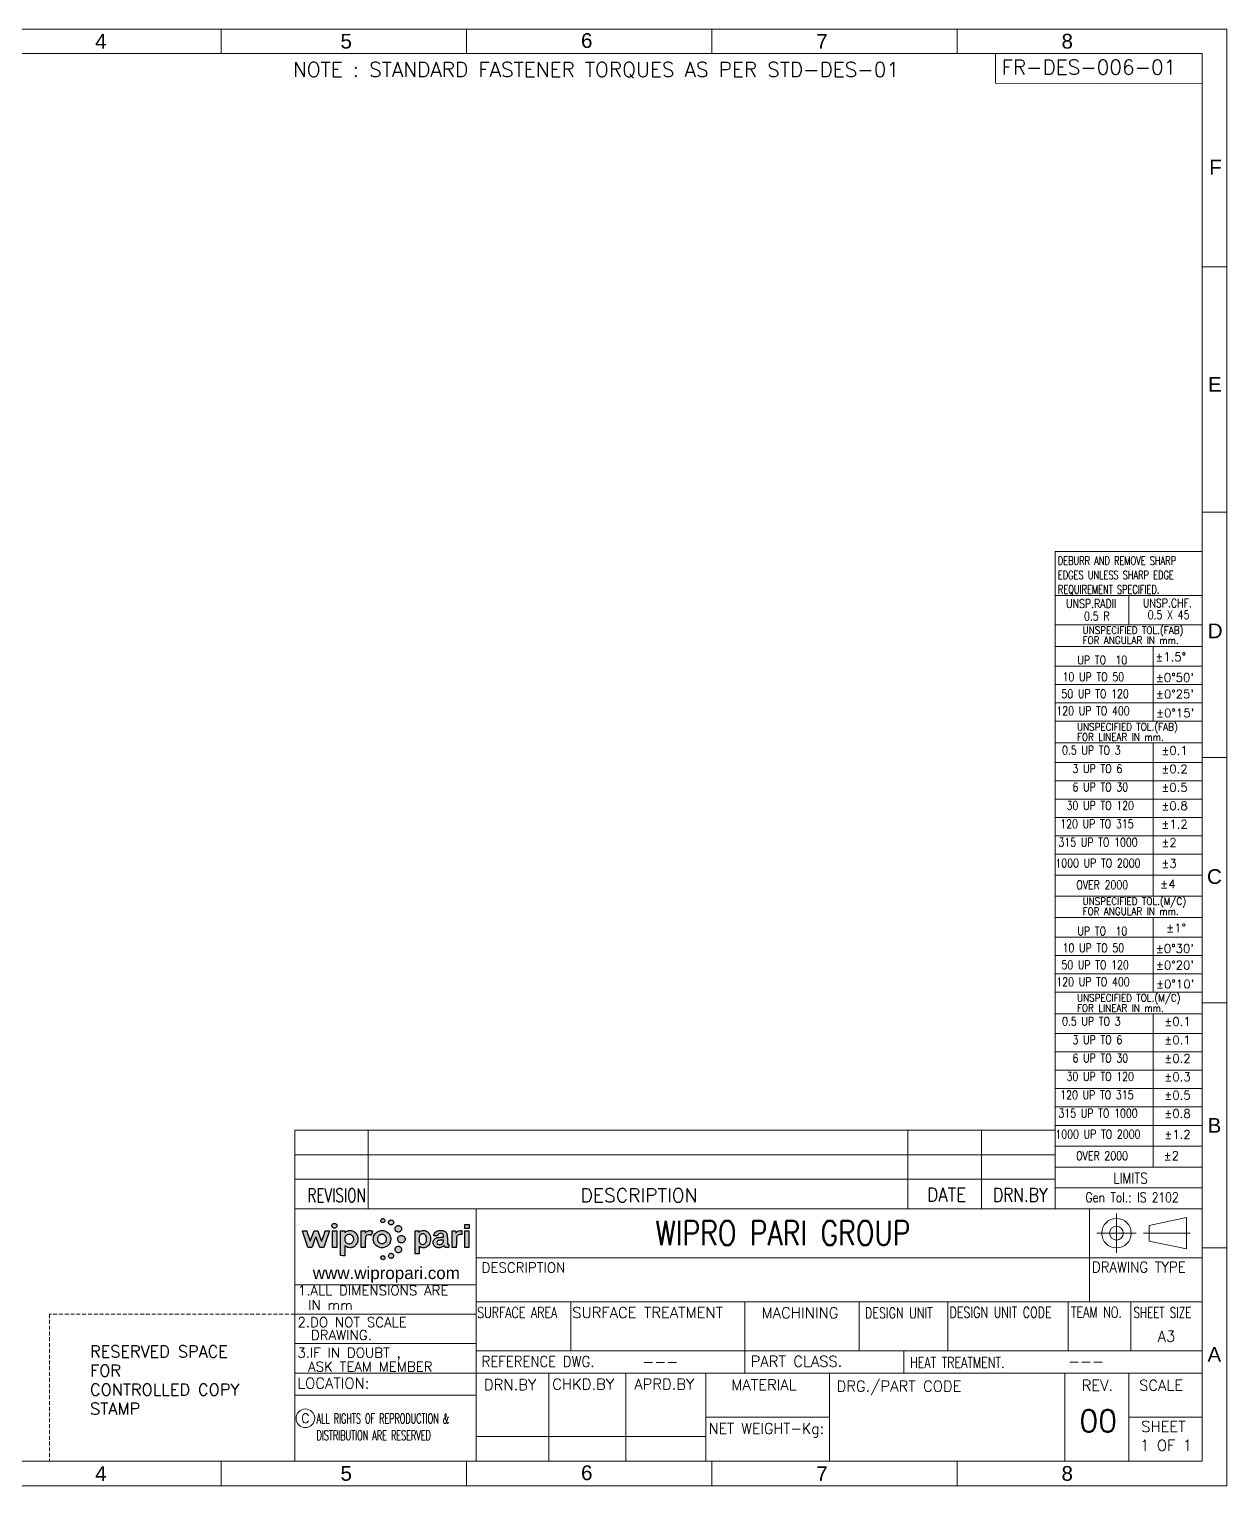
# Model space of a CAD drawing. Extents: x -510 to -96, y 839 to 1136.
# Drawn here: x -340.1 to -95.9, y 839 to 1136 of the extents above; entities that cross this region are included whole.
import ezdxf
from ezdxf.enums import TextEntityAlignment as Align

# ---------------------------------------------------------------- set-up
doc = ezdxf.new("R2010")
doc.units = 0
doc.header["$LTSCALE"] = 10
doc.header["$MEASUREMENT"] = 0
doc.linetypes.add('ACANSTGL', pattern=[0.11811, 0.07874, -0.03937])
doc.layers.get('0').update_dxf_attribs({"linetype": 'CONTINUOUS'})
for name, color, linetype in [('Image', 7, 'CONTINUOUS'), ('Layer1', 7, 'CONTINUOUS'), ('P25', 5, 'CONTINUOUS'), ('P5', 2, 'CONTINUOUS'), ('P7', 1, 'CONTINUOUS'), ('TXT', 4, 'CONTINUOUS')]:
    doc.layers.add(name, color=color, linetype=linetype)
doc.styles.add('S', font='SIMPLEX')
doc.styles.get("Standard").update_dxf_attribs({"font": 'ROMANS.SHX'})

# ---------------------------------------------------------------- blocks, each defined once
blk = doc.blocks.new('A$C730A7248')
at = {"layer": 'Layer1', "color": 5, "linetype": 'Continuous', "lineweight": 0, "ltscale": 25.4}
for p, q in [((0, 125.52), (30, 125.52)), ((0, 110.52), (0, 125.52)), ((0, 116.52), (30, 116.52)), ((15, 116.52), (15, 110.52))]:
    blk.add_line(p, q, dxfattribs=at)
at = {"layer": 'Layer1', "color": 2, "linetype": 'Continuous', "lineweight": 0, "ltscale": 25.4}
for p, q in [((30, 125.52), (30, 110.52)), ((30, 74.51), (30, 59.51))]:
    blk.add_line(p, q, dxfattribs=at)
at = {"layer": 'P25', "lineweight": 0, "ltscale": 8}
for p, q in [((30, 110.52), (0, 110.52)), ((30, 90.89), (0, 90.89)), ((30, 59.51), (0, 59.51)), ((30, 59.51), (0, 59.51)), ((30, 55.26), (0, 55.26)), ((30, 35.63), (0, 35.63)), ((30, 0), (0, 0)), ((30, -4.25), (0, -4.25)), ((30, -8.5), (0, -8.5))]:
    blk.add_line(p, q, dxfattribs=at)
at = {"layer": 'P25', "color": 2, "lineweight": 0, "ltscale": 8}
for p, q in [((30, 110.52), (30, 90.89)), ((30, 90.89), (30, 55.26)), ((30, 55.26), (30, 35.63)), ((30, 35.63), (30, -8.5))]:
    blk.add_line(p, q, dxfattribs=at)
at = {"layer": 'TXT', "color": 5, "lineweight": 0, "ltscale": 8}
for p, q in [((0, 110.52), (0, 90.89)), ((0, 106.14), (30, 106.14)), ((20, 106.14), (20, 90.89)), ((0, 102.14), (30, 102.14)), ((0, 98.39), (30, 98.39)), ((0, 94.64), (30, 94.64)), ((0, 90.89), (30, 90.89)), ((0, 90.89), (0, 55.26)), ((0, 86.51), (30, 86.51)), ((20, 86.51), (20, 55.26)), ((0, 82.51), (30, 82.51)), ((0, 78.76), (30, 78.76)), ((0, 75.01), (30, 75.01)), ((0, 71.26), (30, 71.26)), ((0, 67.51), (30, 67.51)), ((0, 63.76), (30, 63.76)), ((0, 55.26), (0, 35.63)), ((0, 50.88), (30, 50.88)), ((20, 50.88), (20, 35.63)), ((0, 46.88), (30, 46.88)), ((0, 43.13), (30, 43.13)), ((0, 39.38), (30, 39.38)), ((0, 35.63), (30, 35.63)), ((0, 35.63), (0, -8.5)), ((0, 31.25), (30, 31.25)), ((20, 31.25), (20, 0)), ((0, 27.25), (30, 27.25)), ((0, 23.5), (30, 23.5)), ((0, 19.75), (30, 19.75)), ((0, 16), (30, 16)), ((0, 12.25), (30, 12.25)), ((0, 8.5), (30, 8.5)), ((0, 4.25), (30, 4.25))]:
    blk.add_line(p, q, dxfattribs=at)
at = {"layer": 'TXT', "color": 4, "linetype": 'Continuous', "lineweight": 0, "ltscale": 25.4, "style": 'S'}
for s, width, p in [('DEBURR AND REMOVE SHARP', 0.7, (0.55, 124.5)), ('EDGES UNLESS SHARP EDGE', 0.7, (0.55, 121.59)), ('REQUIREMENT SPECIFIED. ', 0.7, (0.57, 118.65)), ('UNSP.CHF.', 0.8, (17.9, 115.86)), ('UNSP.RADII', 0.8, (2.23, 115.75)), ('0.5 R', 0.8, (5.88, 113.2)), ('0.5 X 45', 0.8, (18.86, 113.47))]:
    blk.add_text(s, height=1.75, dxfattribs=dict(at, width=width)).set_placement(p, align=Align.TOP_LEFT)
at = {"layer": 'TXT', "lineweight": 0, "ltscale": 8, "style": 'S'}
for s, height, width, p in [('UNSPECIFIED TOL.(FAB)', 1.5, 0.876, (5.59, 108.71)), ('FOR ANGULAR IN mm.', 1.5, 0.876, (5.59, 106.65)), (' UP TO  10', 1.75, 0.8, (3.59, 102.5)), ('10 UP TO 50', 1.75, 0.8, (1.52, 99.07)), ('50 UP TO 120', 1.75, 0.8, (1.28, 95.62)), ('120 UP TO 400', 1.75, 0.8, (0.25, 92.15)), ('UNSPECIFIED TOL.(FAB)', 1.5, 0.876, (4.45, 88.99)), ('FOR LINEAR IN mm.', 1.5, 0.876, (4.45, 86.93)), ('0.5 UP TO 3', 1.75, 0.8, (1.4, 84.1)), ('3 UP TO 6', 1.75, 0.8, (3.54, 80.35)), ('6 UP TO 30', 1.75, 0.8, (3.54, 76.6)), ('30 UP TO 120', 1.75, 0.8, (2.33, 72.85)), ('120 UP TO 315', 1.75, 0.8, (1.05, 69.1)), ('315 UP TO 1000', 1.75, 0.8, (0.68, 65.35)), ('1000 UP TO 2000', 1.75, 0.8, (0.05, 61.1)), ('OVER 2000', 1.75, 0.8, (4.32, 56.66)), ('UNSPECIFIED TOL.(M/C)', 1.5, 0.876, (5.59, 53.45)), ('FOR ANGULAR IN mm.', 1.5, 0.876, (5.59, 51.39)), (' UP TO  10', 1.75, 0.8, (3.59, 47.24)), ('10 UP TO 50', 1.75, 0.8, (1.52, 43.81)), ('50 UP TO 120', 1.75, 0.8, (1.28, 40.36)), ('120 UP TO 400', 1.75, 0.8, (0.25, 36.9)), ('UNSPECIFIED TOL.(M/C)', 1.5, 0.876, (4.45, 33.73)), ('FOR LINEAR IN mm.', 1.5, 0.876, (4.45, 31.67)), ('0.5 UP TO 3', 1.75, 0.8, (1.4, 28.84)), ('3 UP TO 6', 1.75, 0.8, (3.54, 25.09)), ('6 UP TO 30', 1.75, 0.8, (3.54, 21.34)), ('30 UP TO 120', 1.75, 0.8, (2.33, 17.59)), ('120 UP TO 315', 1.75, 0.8, (1.05, 13.84)), ('315 UP TO 1000', 1.75, 0.8, (0.68, 10.09)), ('1000 UP TO 2000', 1.75, 0.8, (0.05, 5.84)), ('OVER 2000', 1.75, 0.8, (4.29, 1.43))]:
    blk.add_text(s, height=height, dxfattribs=dict(at, width=width)).set_placement(p)
for s, p in [('%%P1.5%%D', (20.4, 103.13)), ("%%P0%%D50'", (20.51, 98.92)), ("%%P0%%D25'", (20.52, 95.57)), ("%%P0%%D15'", (20.56, 91.7)), ('%%p0.1', (21.64, 84.04)), ('%%P0.2', (21.64, 80.29)), ('%%P0.5', (21.64, 76.54)), ('%%P0.8', (21.64, 72.79)), ('%%P1.2', (21.64, 69.04)), ('%%P2', (21.64, 65.29)), ('%%P3', (21.64, 61.04)), ('%%P4', (21.41, 56.83)), ('%%p1%%d', (22.61, 47.87)), ("%%p0%%d30'", (20.51, 43.67)), ("%%p0%%d20'", (20.52, 40.31)), ("%%p0%%d10'", (20.56, 36.44)), ('%%p0.1', (22.24, 28.78)), ('%%p0.1', (22.24, 25.03)), ('%%p0.2', (22.24, 21.28)), ('%%p0.3', (22.24, 17.53)), ('%%p0.5', (22.24, 13.78)), ('%%p0.8', (22.24, 10.03)), ('%%p1.2', (22.24, 5.78)), ('%%P2', (22.11, 1.43))]:
    blk.add_text(s, height=1.75, dxfattribs=at).set_placement(p)
at = {"layer": 'TXT', "lineweight": 0, "ltscale": 8, "style": 'S', "width": 0.8}
for s, height, p in [('LIMITS', 2.2, (15.35, -3.36)), ('Gen Tol.: IS 2102', 2, (15.69, -7.19))]:
    blk.add_text(s, height=height, dxfattribs=at).set_placement(p, align=Align.CENTER)
blk = doc.blocks.new('SE9')
at = {"layer": 'TXT', "color": 5, "lineweight": 0, "ltscale": 8}
for p, q in [((652.01, 72.91), (652.01, 56.91)), ((807.01, 72.91), (652.01, 72.91)), ((667.01, 72.91), (667.01, 67.91)), ((777.01, 67.91), (777.01, 72.91)), ((792.01, 67.91), (792.01, 72.91)), ((807.01, 67.91), (807.01, 72.91)), ((807.01, 67.91), (652.01, 67.91)), ((652.01, 67.91), (807.01, 67.91)), ((667.01, 67.91), (667.01, 62.91)), ((777.01, 62.91), (777.01, 67.91)), ((792.01, 62.91), (792.01, 67.91)), ((807.01, 62.91), (807.01, 67.91)), ((652.01, 62.91), (807.01, 62.91)), ((667.01, 62.91), (667.01, 56.91)), ((777.01, 62.91), (777.01, 56.91)), ((792.01, 62.91), (792.01, 56.91)), ((807.01, 62.91), (807.01, 56.91))]:
    blk.add_line(p, q, dxfattribs=at)
at = {"layer": 'TXT', "lineweight": 0, "ltscale": 8, "style": 'S'}
for s, width, p in [('REVISION ', 0.72, (661.26, 58.26)), ('DATE ', 0.9, (785.77, 58.39)), ('DRN.BY ', 0.82, (800.7, 58.33))]:
    blk.add_text(s, height=2.8, dxfattribs=dict(at, width=width)).set_placement(p, align=Align.CENTER)
blk.add_text('DESCRIPTION', height=2.8, dxfattribs=at).set_placement((722.2, 58.25), align=Align.CENTER)
blk = doc.blocks.new('REVISION_01')
blk.add_blockref('SE9', (-665.4, 920.63))
at = {"layer": 'TXT', "lineweight": 0, "ltscale": 8}
for tag, width, p, p2 in [('REV', 1.508919, (-13.45, 989.59), (-0.52, 989.59)), ('DATE', 0.615579, (111.55, 989.59), (124.48, 989.59)), ('DRNBY', 2.170725, (126.55, 989.59), (139.48, 989.59)), ('REV', 1.508919, (-13.39, 984.87), (-0.46, 984.87)), ('DATE', 0.615579, (111.61, 984.87), (124.54, 984.87)), ('DRNBY', 2.170725, (126.61, 984.87), (139.54, 984.87))]:
    blk.add_attdef(tag, text='', height=2.19, dxfattribs=dict(at, width=width)).set_placement(p, p2, align=Align.FIT)
at = {"layer": 'TXT', "lineweight": 0, "ltscale": 8, "width": 2.170725}
for p in [(24.89, 989.66), (24.94, 984.94)]:
    blk.add_attdef('DESCRIPTION', text='', height=2.19, dxfattribs=at).set_placement(p, align=Align.CENTER)
blk = doc.blocks.new('A3')
at = {"color": 253, "linetype": 'ACANSTGL', "lineweight": 0}
blk.add_lwpolyline([(-63.38, 930.54), (-13.38, 930.54), (-13.38, 960.54), (-63.38, 960.54)], close=True, dxfattribs=at)
at = {"layer": 'P5', "lineweight": 0, "ltscale": 8}
for p, q in [((-28.38, 1217.54), (-28.38, 1222.54)), ((21.62, 1217.54), (21.62, 1222.54)), ((71.62, 1217.54), (71.62, 1222.54)), ((121.62, 1217.54), (121.62, 1222.54)), ((-228.38, 1217.54), (171.62, 1217.54)), ((171.62, 1217.54), (171.62, 930.54)), ((176.62, 1174.04), (171.62, 1174.04)), ((176.62, 1124.04), (171.62, 1124.04)), ((176.62, 1074.04), (171.62, 1074.04)), ((176.62, 1024.04), (171.62, 1024.04)), ((176.62, 974.04), (171.62, 974.04)), ((171.62, 930.54), (-228.38, 930.54)), ((-28.38, 925.54), (-28.38, 930.54)), ((21.62, 925.54), (21.62, 930.54)), ((71.62, 925.54), (71.62, 930.54)), ((121.62, 925.54), (121.62, 930.54))]:
    blk.add_line(p, q, dxfattribs=at)
at = {"layer": 'P5', "lineweight": 0}
for p, q in [((129.48, 1217.66), (129.48, 1211.52)), ((129.48, 1211.52), (171.62, 1211.39))]:
    blk.add_line(p, q, dxfattribs=at)
at = {"layer": 'P7', "lineweight": 0, "ltscale": 8}
for p, q in [((-233.38, 1222.54), (176.62, 1222.54)), ((176.62, 1222.54), (176.62, 925.54)), ((176.62, 925.54), (-233.38, 925.54))]:
    blk.add_line(p, q, dxfattribs=at)
at = {"color": 253, "linetype": 'Continuous', "lineweight": 0}
for s, p in [('RESERVED SPACE', (-55.09, 951.72)), ('FOR', (-55.09, 947.84)), ('CONTROLLED COPY', (-55.09, 943.95)), ('STAMP', (-55.09, 940.07))]:
    blk.add_text(s, height=2.4, dxfattribs=at).set_placement(p)
at = {"layer": 'P5', "lineweight": 0, "ltscale": 8, "char_height": 3, "attachment_point": 7}
for s, insert, width in [('{\\fArial|b0||i0||c0|p34;\\C7;\\H3.;\\W1.;4}', (-54.08, 1218.53), 2.3478), ('{\\fArial|b0||i0||c0|p34;\\C7;\\H3.;\\W1.;5}', (-4.05, 1218.53), 2.3478), ('{\\fArial|b0||i0||c0|p34;\\C7;\\H3.;\\W1.;6}', (44.98, 1218.66), 2.3478), ('{\\fArial|b0||i0||c0|p34;\\C7;\\H3.;\\W1.;7}', (92.92, 1218.53), 2.3478), ('{\\fArial|b0||i0||c0|p34;\\C7;\\H3.;\\W1.;8}', (142.92, 1218.53), 2.3478), ('{\\fArial|b0||i0||c0|p34;\\C7;\\H3.;\\W1.;F}', (173.02, 1192.89), 2.5435), ('{\\fArial|b0||i0||c0|p34;\\C7;\\H3.;\\W1.;E}', (172.78, 1148.62), 2.8044), ('{\\fArial|b0||i0||c0|p34;\\C7;\\H3.;\\W1.;D}', (172.73, 1098.35), 3), ('{\\fArial|b0||i0||c0|p34;\\C7;\\H3.;\\W1.;C}', (172.57, 1048.22), 3), ('{\\fArial|b0||i0||c0|p34;\\C7;\\H3.;\\W1.;B}', (172.69, 997.53), 2.8044), ('{\\fArial|b0||i0||c0|p34;\\C7;\\H3.;\\W1.;A}', (172.67, 950.83), 2.8044), ('{\\fArial|b0||i0||c0|p34;\\C7;\\H3.;\\W1.;6}', (44.98, 926.66), 2.3478), ('{\\fArial|b0||i0||c0|p34;\\C7;\\H3.;\\W1.;8}', (142.92, 926.53), 2.3478), ('{\\fArial|b0||i0||c0|p34;\\C7;\\H3.;\\W1.;4}', (-54.08, 926.53), 2.3478), ('{\\fArial|b0||i0||c0|p34;\\C7;\\H3.;\\W1.;5}', (-4.05, 926.53), 2.3478), ('{\\fArial|b0||i0||c0|p34;\\C7;\\H3.;\\W1.;7}', (92.92, 926.53), 2.3478)]:
    blk.add_mtext(s, dxfattribs=dict(at, insert=insert, width=width))
at = {"layer": 'TXT', "lineweight": 0}
for s, p in [('NOTE : STANDARD FASTENER TORQUES AS PER STD-DES-01', (-13.76, 1212.79)), ('FR-DES-006-01', (130.69, 1213.28))]:
    blk.add_text(s, height=3, dxfattribs=at).set_placement(p)
blk = doc.blocks.new('LOGO')
at = {"linetype": 'Continuous'}
h = blk.add_hatch(color=256, dxfattribs=at)
h.dxf.hatch_style = 1
h.paths.add_polyline_path([(17.1, 36.8), (18.6, 36.6), (22, 36.6), (26.9, 36.6), (28.9, 41.9), (33.6, 54.7), (36.5, 62.3), (38, 58.6), (41.4, 49.5), (46.1, 36.6), (50.9, 36.6), (55.7, 36.6), (56.4, 38.5), (62.4, 56), (68.5, 74), (69.3, 76.4), (64.1, 76.4), (58.9, 76.4), (55.4, 65.7), (51.3, 53.1), (50.6, 51.3), (46.5, 62.1), (42, 74.4), (41.3, 76.4), (36.7, 76.4), (32.1, 76.5), (27.5, 64.1), (22.6, 51.3), (22.2, 52.2), (20.9, 56.4), (15.8, 72.7), (14.6, 76.4), (9.4, 76.4), (5.2, 76.4), (4.4, 76.3), (4.3, 76.2), (10.7, 56.4)])
h.paths.add_polyline_path([(87.3, 76.8), (81.8, 76.8), (76.4, 76.8), (76.4, 56.5), (76.4, 36.3), (81.8, 36.3), (87.3, 36.3), (87.3, 56.5)])
h.paths.add_polyline_path([(85.6, 93), (84.5, 93.8), (83.5, 94.3), (82.6, 94.6), (81.6, 94.7), (80.6, 94.7), (78.9, 94.2), (77.4, 93.2), (76.2, 91.8), (75.5, 90.1), (75.4, 89.1), (75.4, 88.2), (75.6, 87.2), (76, 86.2), (76.6, 85.1), (77.3, 84.2), (78.2, 83.6), (79.4, 83.1), (81.1, 82.7), (82.8, 82.9), (84.4, 83.5), (85.7, 84.6), (86.5, 85.7), (87, 86.9), (87.3, 88.2), (87.2, 89.5), (86.9, 90.8), (86.4, 92)])
h.paths.add_polyline_path([(96.4, 16.6), (101.6, 16.4), (106.6, 16.4), (106.6, 28.8), (106.6, 41.1), (108.2, 39.6), (110.4, 37.9), (113, 36.7), (115.9, 36), (119.2, 35.8), (121.1, 35.9), (123, 36.1), (124.8, 36.6), (126.5, 37.2), (128.1, 38.1), (129.7, 39.1), (131.2, 40.2), (132.6, 41.6), (134.5, 43.9), (136, 46.4), (137.2, 49.1), (138, 52), (138.3, 54.5), (138.3, 57.5), (138, 60.5), (137.6, 63), (136.4, 66.1), (134.9, 68.8), (133, 71.3), (130.7, 73.4), (128.2, 75), (125.5, 76.3), (122.6, 77.1), (119.5, 77.4), (116.1, 77.1), (114.6, 76.8), (113.2, 76.4), (111.9, 75.8), (110.6, 75.1), (109.4, 74.2), (108.3, 73.2), (106.6, 71.5), (106.6, 74), (106.6, 76.5), (101.4, 76.5), (96.3, 76.5), (96.3, 46.7)])
h.paths.add_polyline_path([(108.2, 49.9), (106.4, 53), (106.2, 56.6), (106.3, 59.9), (107.4, 62.3), (108.9, 64.4), (110.9, 66.1), (112.6, 67), (115.1, 67.7), (118.1, 67.9), (120.8, 67.3), (123.2, 66.1), (125.3, 64.2), (126.8, 62.1), (127.8, 59.6), (128.1, 56.9), (127.9, 54), (126.7, 51), (124.7, 48.4), (122, 46.5), (119.7, 45.7), (117.8, 45.4), (116, 45.4), (114.2, 45.7), (112.4, 46.4), (110.9, 47.3), (109.4, 48.5)], flags=16)
h.paths.add_polyline_path([(157, 63.3), (158.5, 65.1), (160.1, 66.1), (162.2, 66.8), (164.6, 67), (167.6, 66.8), (170.1, 65.8), (171.8, 70.5), (173.5, 75.6), (173.4, 75.9), (173, 76.1), (171.7, 76.6), (169.9, 77), (168, 77.2), (166, 77.2), (164.3, 77.1), (162.6, 76.7), (161.1, 76.1), (159.8, 75.3), (158.6, 74.4), (157.5, 73.2), (156.6, 71.9), (155.9, 70.8), (155.9, 73.7), (155.8, 76.5), (150.8, 76.5), (145.7, 76.5), (145.7, 56.5), (145.7, 36.6), (150.9, 36.6), (156, 36.6), (156.1, 48.9), (156.3, 61.2)])
h.paths.add_polyline_path([(189.3, 76.2), (186.9, 75.2), (184.3, 73.7), (182, 71.9), (180, 69.9), (178.4, 67.7), (177.1, 65.2), (176.1, 62.6), (175.5, 59.7), (175.3, 56.7), (175.4, 54.1), (175.8, 51.9), (176.4, 49.7), (177.5, 47.2), (178.6, 45.2), (180, 43.4), (181.5, 41.7), (183.3, 40.1), (185.2, 38.8), (187.2, 37.7), (189.4, 36.8), (191.6, 36.2), (193.8, 35.9), (196.3, 35.8), (198.8, 35.9), (201, 36.2), (203.2, 36.8), (205.3, 37.6), (207.3, 38.6), (209.1, 39.8), (210.8, 41.2), (212.3, 42.8), (213.7, 44.4), (214.9, 46.2), (215.8, 48.2), (216.6, 50.2), (217.2, 52.3), (217.5, 54.4), (217.6, 56.6), (217.5, 58.8), (217.1, 61.1), (216.5, 63.3), (215.2, 66.3), (213.5, 69.1), (211.4, 71.5), (208.9, 73.5), (206.2, 75.1), (203.2, 76.3), (199.9, 77.1), (196.5, 77.3), (193.9, 77.2), (191.5, 76.9)])
h.paths.add_polyline_path([(197.3, 67.8), (199.6, 67.4), (201.2, 66.7), (203.6, 65.3), (205.7, 62.8), (207, 59.9), (207.5, 56.9), (207.2, 53.8), (206.3, 51.7), (205.4, 50.1), (204.2, 48.7), (202.8, 47.6), (200, 45.9), (195.7, 45.5), (192.6, 46.1), (189.6, 47.8), (187.4, 50.2), (186, 53), (185.5, 55.9), (185.7, 59), (186.7, 61.8), (188.4, 64.4), (190.9, 66.4), (193.8, 67.6)], flags=16)
h.paths.add_polyline_path([(196.2, 97.3), (196.9, 96.9), (197.8, 96.7), (198.7, 96.7), (199.6, 96.8), (200.4, 97), (201.3, 97.4), (202, 97.9), (202.5, 98.6), (202.9, 99.4), (203.4, 100.9), (203.3, 102.4), (202.8, 103.8), (201.7, 105), (200.9, 105.6), (200.1, 106), (199.2, 106.1), (198, 106.1), (196.8, 105.8), (195.8, 105.3), (195, 104.6), (194.3, 103.7), (194, 102.6), (193.9, 101.4), (194, 100.2), (194.3, 99.3), (194.8, 98.6), (195.4, 97.9)])
h.paths.add_polyline_path([(222.7, 92.6), (223.5, 93.6), (224.1, 94.6), (224.4, 95.8), (224.5, 97), (224.4, 98.1), (224, 99.3), (223.3, 100.4), (222.4, 101.4), (221.3, 102.2), (220.1, 102.7), (218.8, 102.9), (217.5, 102.8), (216.3, 102.5), (215.1, 101.9), (214.1, 101), (213.2, 100), (212.7, 98.9), (212.5, 97.7), (212.5, 96.2), (212.7, 94.7), (213.3, 93.5), (214.2, 92.4), (215.5, 91.5), (216.9, 90.9), (218.7, 90.9), (220.4, 91.1), (221.7, 91.7)])
h.paths.add_polyline_path([(241.1, 87.6), (240.2, 88.3), (239.1, 88.8), (238.1, 89.2), (236.9, 89.4), (235.7, 89.5), (234.6, 89.4), (233.4, 89.1), (232.3, 88.7), (230.4, 87.4), (229.6, 86.6), (229, 85.8), (228.5, 84.9), (228.2, 83.8), (227.9, 81.5), (228.1, 79.6), (228.7, 78), (229.4, 76.8), (230.3, 75.8), (231.3, 74.9), (232.6, 74.2), (234, 73.8), (235.6, 73.6), (237.2, 73.7), (238.7, 74), (239.9, 74.6), (241.1, 75.5), (242.2, 76.7), (243.1, 77.9), (243.6, 79.4), (243.8, 81.5), (243.6, 83.6), (243.1, 85.1), (242.2, 86.4)])
h.paths.add_polyline_path([(245.9, 47.7), (247.4, 48.2), (248.7, 49), (249.9, 50.1), (251, 51.3), (251.8, 52.6), (252.4, 54.3), (252.5, 56.4), (252.4, 58.5), (251.7, 60.3), (250.9, 61.7), (249.9, 62.9), (248.6, 64), (247.1, 64.8), (245.4, 65.4), (243.5, 65.6), (241.6, 65.3), (239.7, 64.8), (238.3, 63.9), (237, 62.8), (235.9, 61.5), (235.1, 60.2), (234.7, 58.8), (234.5, 57.2), (234.4, 55.5), (234.6, 54.1), (235.5, 52.1), (236.8, 50.3), (238.5, 48.8), (240.4, 47.8), (242, 47.5), (244, 47.5)])
h.paths.add_polyline_path([(241.8, 26.2), (242.9, 27.6), (243.5, 29.1), (243.8, 30.2), (243.8, 31.4), (243.8, 32.5), (243.5, 33.7), (243.1, 34.8), (242.6, 35.8), (242, 36.7), (241.2, 37.5), (240.2, 38.2), (239.1, 38.8), (238, 39.2), (236.9, 39.4), (235.8, 39.4), (234.7, 39.3), (232.6, 38.7), (230.7, 37.5), (229.9, 36.8), (229.2, 35.9), (228.7, 34.9), (228.3, 33.8), (228, 32.6), (227.9, 31.4), (228, 30), (228.3, 28.8), (228.9, 27.6), (229.5, 26.5), (230.4, 25.6), (231.4, 24.8), (232.6, 24.1), (233.8, 23.7), (235.1, 23.5), (236.4, 23.5), (237.8, 23.7), (239.2, 24.2), (240.6, 25)])
h.paths.add_polyline_path([(223.7, 13.2), (224.2, 14.5), (224.5, 15.9), (224.4, 17.3), (224, 18.6), (223.2, 19.9), (222.6, 20.6), (221.8, 21.2), (220.9, 21.7), (219.9, 22), (218.9, 22.2), (217.9, 22.2), (216.9, 22.1), (216, 21.8), (214.5, 20.8), (213.4, 19.5), (212.7, 18), (212.4, 16.4), (212.5, 14.8), (213.1, 13.2), (214.1, 11.9), (215.6, 10.8), (216.9, 10.3), (218.3, 10.1), (219.6, 10.2), (221, 10.7), (222.2, 11.4), (223.1, 12.2)])
h.paths.add_polyline_path([(201.1, 7.5), (202.1, 8.3), (202.9, 9.5), (203.3, 10.8), (203.3, 12.2), (202.9, 13.6), (202.3, 14.6), (201.5, 15.4), (200.6, 15.9), (199.6, 16.3), (198.5, 16.4), (197.5, 16.2), (196.4, 15.8), (195.5, 15.2), (194.8, 14.5), (194.3, 13.6), (194, 12.7), (193.9, 11.6), (194.1, 10), (194.7, 8.7), (195.7, 7.7), (197, 7), (198.5, 6.7), (199.9, 6.9)])
h.paths.add_polyline_path([(277, 21.2), (281.7, 21.2), (286.5, 21.2), (286.5, 30.4), (286.5, 39.5), (287.4, 38.7), (288.5, 37.9), (289.8, 37.2), (291.2, 36.6), (292.6, 36.2), (294.6, 35.9), (297, 35.8), (299.3, 35.9), (301.2, 36.2), (303.7, 37.1), (306, 38.4), (308.1, 40.1), (309.8, 42.2), (311.3, 44.7), (312.4, 47.4), (313.3, 50.5), (313.8, 53.9), (313.9, 57.7), (313.6, 61.3), (312.8, 64.6), (311.7, 67.7), (310.2, 70.4), (308.3, 72.7), (306.2, 74.6), (303.7, 76.1), (301.8, 76.8), (300, 77.3), (298.2, 77.5), (296.2, 77.5), (293.4, 77.2), (291.1, 76.5), (289.1, 75.5), (287.3, 73.9), (285.8, 72.5), (285.6, 73.8), (285.3, 75.9), (285.1, 76.8), (281, 76.8), (277, 76.8), (277, 49)])
h.paths.add_polyline_path([(287.5, 48.5), (286.7, 50.7), (286.3, 53.3), (286.1, 56.5), (286.2, 58.9), (286.6, 62), (287.7, 65.2), (289.5, 67.6), (291.9, 69), (294.4, 69.6), (297, 69.3), (299.4, 68.3), (300.8, 67.2), (302.3, 65.2), (303.3, 62.9), (303.9, 60.1), (304, 56.5), (304, 54.3), (303.6, 51.2), (302.5, 48.1), (300.6, 45.7), (298.2, 44.2), (295.4, 43.7), (292.5, 44), (290, 45.2), (288.7, 46.6)], flags=16)
h.paths.add_polyline_path([(324.4, 57.6), (323, 56.3), (321.8, 54.7), (320.8, 53), (320.2, 51.1), (319.9, 49.2), (319.9, 47.2), (320.2, 45.2), (320.8, 43.5), (321.5, 42.1), (322.5, 40.7), (323.6, 39.5), (324.8, 38.4), (326.3, 37.5), (327.9, 36.7), (329.6, 36.2), (331.6, 35.9), (334, 35.8), (336.5, 35.9), (338.4, 36.2), (340.3, 36.8), (342.1, 37.7), (343.7, 38.7), (345.1, 39.9), (346.5, 41.3), (346.8, 40.2), (347.2, 39.2), (347.9, 38.3), (348.8, 37.4), (349.8, 36.7), (351.2, 36.3), (353.4, 36.2), (355.6, 36.3), (356.9, 36.6), (357.9, 37.1), (357.9, 40.6), (357.9, 44.1), (355.3, 44.1), (354.9, 45.4), (354.6, 48.8), (354.5, 55.8), (354.3, 64.2), (354, 67.8), (353.4, 69.6), (352.6, 71.2), (351.5, 72.7), (350.3, 73.9), (348.9, 75), (347.2, 75.9), (345.4, 76.7), (343.4, 77.2), (340.5, 77.5), (337.2, 77.5), (334, 77.2), (331.3, 76.7), (328.8, 75.6), (326.5, 74.1), (324.6, 72.4), (323.3, 70.5), (322.5, 68.3), (321.8, 65.6), (321.7, 64.6), (326.3, 64.7), (331, 64.7), (331.7, 67.5), (333.6, 69.3), (336, 70.1), (339.2, 70.3), (342.2, 69.8), (344.1, 68.3), (344.9, 66.5), (345.1, 65), (345.3, 61.6), (337.9, 61), (333.5, 60.7), (330.4, 60.2), (328.1, 59.6), (326.2, 58.7)])
h.paths.add_polyline_path([(334.4, 53.5), (337.5, 53.8), (345.3, 54.4), (345.1, 51.3), (344.5, 48.8), (343.3, 46.7), (341.4, 45.1), (339.4, 44.2), (339.4, 44.2), (337.9, 43.8), (335, 43.4), (333, 43.7), (330.7, 44.8), (329.6, 46.8), (329.2, 49.3), (330.5, 51.9), (332.6, 53.1)], flags=16)
h.paths.add_polyline_path([(366.4, 56.7), (366.4, 36.5), (371.2, 36.6), (376.1, 36.7), (376.2, 48.5), (376.4, 57.3), (376.6, 61), (377.7, 63.6), (379.9, 66.1), (381.9, 67.2), (383.5, 67.7), (385.3, 68), (387.2, 68), (389.7, 67.9), (389.7, 72.4), (389.7, 77), (388.1, 77.2), (386.2, 77.2), (384.1, 77), (382, 76.5), (380.2, 75.7), (378.9, 74.9), (377.7, 73.9), (376.6, 72.7), (375.9, 71.6), (375.4, 70.8), (374.9, 74.6), (374.5, 76.8), (370.5, 76.8), (366.4, 76.8)])
h.paths.add_polyline_path([(397.1, 56.7), (397.1, 36.6), (401.9, 36.6), (406.6, 36.6), (406.6, 56.7), (406.6, 76.8), (401.9, 76.8), (397.1, 76.8)])
h.paths.add_polyline_path([(396.6, 87.2), (396.6, 82.3), (401.7, 82.3), (406.9, 82.3), (406.9, 87.2), (406.9, 92.1), (401.7, 92.1), (396.6, 92.1)])
at = {"layer": 'Image', "color": 7}
for points in [[(196.9, 96.9), (196.2, 97.3), (195.4, 97.9), (194.8, 98.6), (194.3, 99.3), (194, 100.2), (193.9, 101.4), (194, 102.6), (194.3, 103.7), (195, 104.6), (195.8, 105.3), (196.8, 105.8), (198, 106.1), (199.2, 106.1), (200.1, 106), (200.9, 105.6), (201.7, 105), (202.8, 103.8), (203.3, 102.4), (203.4, 100.9), (202.9, 99.4), (202.5, 98.6), (202, 97.9), (201.3, 97.4), (200.4, 97), (199.6, 96.8), (198.7, 96.7), (197.8, 96.7), (196.9, 96.9), (196.9, 96.9)], [(17.1, 36.8), (10.7, 56.4), (4.3, 76.2), (4.4, 76.3), (5.2, 76.4), (9.4, 76.4), (14.6, 76.4), (15.8, 72.7), (20.9, 56.4), (22.2, 52.2), (22.5, 51.6), (22.7, 51.5), (27.5, 64.1), (32.1, 76.5), (36.7, 76.4), (41.3, 76.4), (42, 74.4), (46.5, 62.1), (50.5, 51.6), (50.8, 51.9), (51.3, 53.1), (55.4, 65.7), (58.9, 76.4), (64.1, 76.4), (69.3, 76.4), (68.5, 74), (62.4, 56), (56.4, 38.5), (55.7, 36.6), (50.9, 36.6), (46.1, 36.6), (41.4, 49.5), (38, 58.6), (36.5, 62.3), (33.6, 54.7), (28.9, 41.9), (26.9, 36.6), (22, 36.6), (18.6, 36.6), (17.1, 36.8), (17.1, 36.8)], [(79.4, 83.1), (78.2, 83.6), (77.3, 84.2), (76.6, 85.1), (76, 86.2), (75.6, 87.2), (75.4, 88.2), (75.4, 89.1), (75.5, 90.1), (76.2, 91.8), (77.4, 93.2), (78.9, 94.2), (80.6, 94.7), (81.6, 94.7), (82.6, 94.6), (83.5, 94.3), (84.5, 93.8), (85.6, 93), (86.4, 92), (86.9, 90.8), (87.2, 89.5), (87.3, 88.2), (87, 86.9), (86.5, 85.7), (85.7, 84.6), (84.4, 83.5), (82.8, 82.9), (81.1, 82.7), (79.4, 83.1), (79.4, 83.1)], [(76.4, 56.5), (76.4, 76.8), (81.8, 76.8), (87.3, 76.8), (87.3, 56.5), (87.3, 36.3), (81.8, 36.3), (76.4, 36.3), (76.4, 56.5)], [(96.4, 16.6), (96.3, 46.7), (96.3, 76.5), (101.4, 76.5), (106.6, 76.5), (106.6, 74), (106.6, 71.5), (108.3, 73.2), (109.4, 74.2), (110.6, 75.1), (111.9, 75.8), (113.2, 76.4), (114.6, 76.8), (116.1, 77.1), (119.5, 77.4), (122.6, 77.1), (125.5, 76.3), (128.2, 75), (130.7, 73.4), (133, 71.3), (134.9, 68.8), (136.4, 66.1), (137.6, 63), (138, 60.5), (138.3, 57.5), (138.3, 54.5), (138, 52), (137.2, 49.1), (136, 46.4), (134.5, 43.9), (132.6, 41.6), (131.2, 40.2), (129.7, 39.1), (128.1, 38.1), (126.5, 37.2), (124.8, 36.6), (123, 36.1), (121.1, 35.9), (119.2, 35.8), (115.9, 36), (113, 36.7), (110.4, 37.9), (108.2, 39.6), (106.6, 41.1), (106.6, 28.8), (106.6, 16.4), (101.6, 16.4), (96.4, 16.6), (96.4, 16.6)], [(191.6, 36.2), (189.4, 36.8), (187.2, 37.7), (185.2, 38.8), (183.3, 40.1), (181.5, 41.7), (180, 43.4), (178.6, 45.2), (177.5, 47.2), (176.4, 49.7), (175.8, 51.9), (175.4, 54.1), (175.3, 56.7), (175.5, 59.7), (176.1, 62.6), (177.1, 65.2), (178.4, 67.7), (180, 69.9), (182, 71.9), (184.3, 73.7), (186.9, 75.2), (189.3, 76.2), (191.5, 76.9), (193.9, 77.2), (196.5, 77.3), (199.9, 77.1), (203.2, 76.3), (206.2, 75.1), (208.9, 73.5), (211.4, 71.5), (213.5, 69.1), (215.2, 66.3), (216.5, 63.3), (217.1, 61.1), (217.5, 58.8), (217.6, 56.6), (217.5, 54.4), (217.2, 52.3), (216.6, 50.2), (215.8, 48.2), (214.9, 46.2), (213.7, 44.4), (212.3, 42.8), (210.8, 41.2), (209.1, 39.8), (207.3, 38.6), (205.3, 37.6), (203.2, 36.8), (201, 36.2), (198.8, 35.9), (196.3, 35.8), (193.8, 35.9), (191.6, 36.2), (191.6, 36.2)], [(215.5, 91.5), (214.2, 92.4), (213.3, 93.5), (212.7, 94.7), (212.5, 96.2), (212.5, 97.7), (212.7, 98.9), (213.2, 100), (214.1, 101), (215.1, 101.9), (216.3, 102.5), (217.5, 102.8), (218.8, 102.9), (220.1, 102.7), (221.3, 102.2), (222.4, 101.4), (223.3, 100.4), (224, 99.3), (224.4, 98.1), (224.5, 97), (224.4, 95.8), (224.1, 94.6), (223.5, 93.6), (222.7, 92.6), (221.7, 91.7), (220.4, 91.1), (218.7, 90.9), (216.9, 90.9), (215.5, 91.5), (215.5, 91.5)], [(232.6, 74.2), (231.3, 74.9), (230.3, 75.8), (229.4, 76.8), (228.7, 78), (228.1, 79.6), (227.9, 81.5), (228.2, 83.8), (228.5, 84.9), (229, 85.8), (229.6, 86.6), (230.4, 87.4), (232.3, 88.7), (233.4, 89.1), (234.6, 89.4), (235.7, 89.5), (236.9, 89.4), (238.1, 89.2), (239.1, 88.8), (240.2, 88.3), (241.1, 87.6), (242.2, 86.4), (243.1, 85.1), (243.6, 83.6), (243.8, 81.5), (243.6, 79.4), (243.1, 77.9), (242.2, 76.7), (241.1, 75.5), (239.9, 74.6), (238.7, 74), (237.2, 73.7), (235.6, 73.6), (234, 73.8), (232.6, 74.2), (232.6, 74.2)], [(277, 49), (277, 76.8), (281, 76.8), (285.1, 76.8), (285.3, 75.9), (285.6, 73.8), (285.8, 72.5), (287.3, 73.9), (289.1, 75.5), (291.1, 76.5), (293.4, 77.2), (296.2, 77.5), (298.2, 77.5), (300, 77.3), (301.8, 76.8), (303.7, 76.1), (306.2, 74.6), (308.3, 72.7), (310.2, 70.4), (311.7, 67.7), (312.8, 64.6), (313.6, 61.3), (313.9, 57.7), (313.8, 53.9), (313.3, 50.5), (312.4, 47.4), (311.3, 44.7), (309.8, 42.2), (308.1, 40.1), (306, 38.4), (303.7, 37.1), (301.2, 36.2), (299.3, 35.9), (297, 35.8), (294.6, 35.9), (292.6, 36.2), (291.2, 36.6), (289.8, 37.2), (288.5, 37.9), (287.4, 38.7), (286.5, 39.5), (286.5, 30.4), (286.5, 21.2), (281.7, 21.2), (277, 21.2), (277, 49)], [(329.6, 36.2), (327.9, 36.7), (326.3, 37.5), (324.8, 38.4), (323.6, 39.5), (322.5, 40.7), (321.5, 42.1), (320.8, 43.5), (320.2, 45.2), (319.9, 47.2), (319.9, 49.2), (320.2, 51.1), (320.8, 53), (321.8, 54.7), (323, 56.3), (324.4, 57.6), (326.2, 58.7), (328.1, 59.6), (330.4, 60.2), (333.5, 60.7), (337.9, 61), (344.6, 61.6), (345, 61.7), (345.1, 61.9), (345.2, 63.3), (345.1, 65), (344.9, 66.5), (344.4, 67.7), (343.6, 68.7), (342.7, 69.4), (341.5, 69.9), (340, 70.2), (338.2, 70.3), (336, 70.1), (334.3, 69.5), (333.2, 68.9), (332.4, 68.1), (331.7, 67.1), (331.3, 65.9), (331, 64.7), (326.3, 64.7), (321.7, 64.6), (321.8, 65.6), (322.5, 68.3), (323.3, 70.5), (324.6, 72.4), (326.5, 74.1), (328.8, 75.6), (331.3, 76.7), (334, 77.2), (337.2, 77.5), (340.5, 77.5), (343.4, 77.2), (345.4, 76.7), (347.2, 75.9), (348.9, 75), (350.3, 73.9), (351.5, 72.7), (352.6, 71.2), (353.4, 69.6), (354, 67.8), (354.3, 64.2), (354.5, 55.8), (354.6, 48.8), (354.9, 45.4), (355.1, 44.6), (355.5, 44.2), (356, 44.1), (356.8, 44.1), (357.9, 44.1), (357.9, 40.6), (357.9, 37.1), (356.9, 36.6), (355.6, 36.3), (353.4, 36.2), (351.2, 36.3), (349.8, 36.7), (348.8, 37.4), (347.9, 38.3), (347.2, 39.2), (346.8, 40.2), (346.5, 41.3), (345.1, 39.9), (343.7, 38.7), (342.1, 37.7), (340.3, 36.8), (338.4, 36.2), (336.5, 35.9), (334, 35.8), (331.6, 35.9), (329.6, 36.2), (329.6, 36.2)], [(366.4, 56.7), (366.4, 76.8), (370.5, 76.8), (374.5, 76.8), (374.9, 74.6), (375.3, 71.6), (375.5, 70.8), (375.9, 71.6), (376.6, 72.7), (377.7, 73.9), (378.9, 74.9), (380.2, 75.7), (382, 76.5), (384.1, 77), (386.2, 77.2), (388.1, 77.2), (389.7, 77), (389.7, 72.4), (389.7, 67.9), (387.2, 68), (385.3, 68), (383.5, 67.7), (381.9, 67.2), (380.5, 66.5), (379.3, 65.5), (378.3, 64.3), (377.4, 62.8), (376.6, 61), (376.4, 57.3), (376.2, 48.5), (376.1, 36.7), (371.2, 36.6), (366.4, 36.5), (366.4, 56.7)], [(396.6, 87.2), (396.6, 92.1), (401.7, 92.1), (406.9, 92.1), (406.9, 87.2), (406.9, 82.3), (401.7, 82.3), (396.6, 82.3), (396.6, 87.2)], [(397.1, 56.7), (397.1, 76.8), (401.9, 76.8), (406.6, 76.8), (406.6, 56.7), (406.6, 36.6), (401.9, 36.6), (397.1, 36.6), (397.1, 56.7)], [(119.7, 45.7), (121.3, 46.2), (122.7, 47), (124.1, 47.9), (125.2, 49.1), (126.2, 50.3), (127, 51.8), (127.6, 53.3), (128, 54.9), (128.1, 56.2), (128.1, 57.6), (127.9, 58.9), (127.5, 60.2), (127, 61.5), (126.4, 62.6), (125.7, 63.7), (124.8, 64.7), (123.7, 65.6), (122.6, 66.4), (121.4, 67), (120.1, 67.4), (118.9, 67.7), (117.6, 67.9), (115.1, 67.7), (112.6, 67), (111.5, 66.4), (110.4, 65.7), (109.4, 64.8), (108.5, 63.9), (107.7, 62.7), (107, 61.5), (106.6, 60.4), (106.3, 59.5), (106.2, 56.6), (106.3, 53.7), (106.6, 52.8), (107.2, 51.6), (108.2, 49.9), (109.4, 48.5), (110.9, 47.3), (112.4, 46.4), (114.2, 45.7), (116, 45.4), (117.8, 45.4), (119.7, 45.7), (119.7, 45.7)], [(201.2, 46.6), (202.8, 47.6), (204.2, 48.7), (205.4, 50.1), (206.3, 51.7), (206.9, 53.1), (207.2, 54.6), (207.4, 56.1), (207.4, 57.6), (207.1, 59.1), (206.7, 60.6), (206.1, 62), (205.3, 63.3), (204.2, 64.6), (202.8, 65.8), (201.2, 66.7), (199.6, 67.4), (198.1, 67.7), (196.4, 67.8), (194.7, 67.6), (193.2, 67.3), (191.6, 66.7), (190.2, 65.8), (189, 64.8), (188, 63.7), (187.1, 62.4), (186.4, 61.1), (185.9, 59.7), (185.6, 58.2), (185.5, 56.7), (185.6, 55.2), (185.9, 53.7), (186.4, 52.3), (187.1, 50.9), (188, 49.6), (189.1, 48.4), (190.4, 47.4), (191.9, 46.5), (193.3, 45.9), (194.9, 45.7), (196.8, 45.6), (199.2, 45.8), (201.2, 46.6), (201.2, 46.6)], [(233.8, 23.7), (232.6, 24.1), (231.4, 24.8), (230.4, 25.6), (229.5, 26.5), (228.9, 27.6), (228.3, 28.8), (228, 30), (227.9, 31.4), (228, 32.6), (228.3, 33.8), (228.7, 34.9), (229.2, 35.9), (229.9, 36.8), (230.7, 37.5), (232.6, 38.7), (234.7, 39.3), (235.8, 39.4), (236.9, 39.4), (238, 39.2), (239.1, 38.8), (240.2, 38.2), (241.2, 37.5), (242, 36.7), (242.6, 35.8), (243.1, 34.8), (243.5, 33.7), (243.8, 32.5), (243.8, 31.4), (243.8, 30.2), (243.5, 29.1), (242.9, 27.6), (241.8, 26.2), (240.6, 25), (239.2, 24.2), (237.8, 23.7), (236.4, 23.5), (235.1, 23.5), (233.8, 23.7), (233.8, 23.7)], [(240.4, 47.8), (238.5, 48.8), (236.8, 50.3), (235.5, 52.1), (234.6, 54.1), (234.4, 55.5), (234.5, 57.2), (234.7, 58.8), (235.1, 60.2), (235.9, 61.5), (237, 62.8), (238.3, 63.9), (239.7, 64.8), (241.6, 65.3), (243.5, 65.6), (245.4, 65.4), (247.1, 64.8), (248.6, 64), (249.9, 62.9), (250.9, 61.7), (251.7, 60.3), (252.4, 58.5), (252.5, 56.4), (252.4, 54.3), (251.8, 52.6), (251, 51.3), (249.9, 50.1), (248.7, 49), (247.4, 48.2), (245.9, 47.7), (244, 47.5), (242, 47.5), (240.4, 47.8), (240.4, 47.8)], [(298.8, 44.6), (300, 45.4), (301.1, 46.3), (302, 47.5), (302.7, 48.9), (303.3, 50.4), (303.7, 52.3), (304, 54.3), (304, 56.5), (303.9, 60.1), (303.3, 62.9), (302.3, 65.2), (300.8, 67.2), (299.9, 68), (298.8, 68.6), (297.6, 69.1), (296.4, 69.4), (295.1, 69.5), (293.8, 69.4), (292.6, 69.2), (291.4, 68.7), (290.1, 68), (289.1, 67), (288.1, 65.8), (287.4, 64.4), (286.8, 62.8), (286.4, 61), (286.2, 58.9), (286.1, 56.5), (286.3, 53.3), (286.7, 50.7), (287.5, 48.5), (288.7, 46.6), (289.6, 45.6), (290.6, 44.9), (291.9, 44.3), (293.2, 43.9), (294.6, 43.8), (296.1, 43.8), (297.5, 44.1), (298.8, 44.6), (298.8, 44.6)], [(339.4, 44.2), (340.7, 44.8), (341.8, 45.5), (342.8, 46.3), (343.6, 47.2), (344.2, 48.2), (344.7, 49.5), (345, 50.8), (345.2, 52.4), (345.3, 54.3), (344, 54.3), (337.5, 53.8), (334.4, 53.5), (332.6, 53.1), (331.2, 52.3), (330.2, 51.2), (329.6, 49.9), (329.4, 48.4), (329.6, 46.8), (330.3, 45.5), (331.5, 44.4), (333, 43.7), (334.3, 43.5), (336.1, 43.6), (337.9, 43.8), (339.4, 44.2), (339.4, 44.2)], [(197, 7), (195.7, 7.7), (194.7, 8.7), (194.1, 10), (193.9, 11.6), (194, 12.7), (194.3, 13.6), (194.8, 14.5), (195.5, 15.2), (196.4, 15.8), (197.5, 16.2), (198.5, 16.4), (199.6, 16.3), (200.6, 15.9), (201.5, 15.4), (202.3, 14.6), (202.9, 13.6), (203.3, 12.2), (203.3, 10.8), (202.9, 9.5), (202.1, 8.3), (201.1, 7.5), (199.9, 6.9), (198.5, 6.7), (197, 7), (197, 7)], [(215.6, 10.8), (214.1, 11.9), (213.1, 13.2), (212.5, 14.8), (212.4, 16.4), (212.7, 18), (213.4, 19.5), (214.5, 20.8), (216, 21.8), (216.9, 22.1), (217.9, 22.2), (218.9, 22.2), (219.9, 22), (220.9, 21.7), (221.8, 21.2), (222.6, 20.6), (223.2, 19.9), (224, 18.6), (224.4, 17.3), (224.5, 15.9), (224.2, 14.5), (223.7, 13.2), (223.1, 12.2), (222.2, 11.4), (221, 10.7), (219.6, 10.2), (218.3, 10.1), (216.9, 10.3), (215.6, 10.8), (215.6, 10.8)]]:
    blk.add_lwpolyline(points, dxfattribs=at)
blk.add_lwpolyline([(145.7, 56.5), (145.7, 76.5), (150.8, 76.5), (155.8, 76.5), (155.9, 73.7), (155.9, 70.8), (156.6, 71.9), (157.5, 73.2), (158.6, 74.4), (159.8, 75.3), (161.1, 76.1), (162.6, 76.7), (164.3, 77.1), (166, 77.2), (168, 77.2), (169.9, 77), (171.7, 76.6), (173, 76.1), (173.4, 75.9), (173.5, 75.6), (171.8, 70.5), (170, 65.7), (169.1, 66.2), (168.1, 66.6), (167, 66.9), (164.6, 67), (162.2, 66.8), (160.1, 66.1), (159, 65.4), (158.1, 64.7), (157.4, 63.8), (156.8, 62.6), (156.5, 61.6), (156.3, 59.9), (156.1, 48.9), (156, 36.6), (150.9, 36.6), (145.7, 36.6), (145.7, 56.5)], close=True, dxfattribs=at)
blk = doc.blocks.new('PARI TITLE')
at = {"layer": 'P7', "color": 2, "lineweight": 0, "ltscale": 8}
blk.add_line((171.62, 982.04), (171.62, 930.54), dxfattribs=at)
at = {"layer": 'TXT', "color": 5, "lineweight": 0, "ltscale": 8}
for p, q in [((-13.38, 982.04), (171.62, 982.04)), ((-13.38, 982.04), (-13.38, 930.54)), ((-13.38, 982.04), (171.62, 982.04)), ((23.62, 982.04), (23.62, 930.54)), ((148.62, 982.04), (148.62, 963.04)), ((154.12, 973.05), (154.12, 981.05)), ((160.82, 978.65), (168.42, 980.25)), ((168.42, 980.25), (168.42, 973.85)), ((160.82, 975.45), (160.82, 978.65)), ((150.12, 977.05), (158.12, 977.05)), ((159.62, 977.05), (169.12, 977.05)), ((168.42, 973.85), (160.82, 975.45)), ((23.62, 972.04), (148.62, 972.04)), ((148.62, 972.04), (171.62, 972.04)), ((-13.38, 966.54), (23.62, 966.54)), ((23.62, 963.04), (171.62, 963.04)), ((42.9, 963.04), (42.9, 953.04)), ((78.37, 963.04), (78.37, 953.04)), ((101.64, 963.04), (101.64, 953.04)), ((119.77, 963.04), (119.77, 953.04)), ((144.3, 963.04), (144.3, 953.04)), ((157.08, 963.04), (157.08, 953.04)), ((-13.38, 960.54), (23.62, 960.54)), ((-13.38, 954.54), (23.62, 954.54)), ((23.62, 953.04), (171.62, 953.04)), ((23.62, 953.04), (23.62, 948.54)), ((78.37, 953.04), (78.37, 948.54)), ((110.76, 953.04), (110.76, 948.54)), ((-13.38, 948.54), (23.62, 948.54)), ((23.62, 948.54), (171.62, 948.54)), ((38.43, 948.54), (38.43, 930.54)), ((54.09, 948.54), (54.09, 930.54)), ((70.41, 948.54), (70.41, 930.54)), ((95.62, 948.54), (95.62, 930.54)), ((143.62, 948.54), (143.62, 930.54)), ((156.62, 948.54), (156.62, 930.54)), ((-13.38, 944.04), (23.62, 944.04)), ((70.41, 939.54), (95.62, 939.54)), ((156.62, 939.54), (171.62, 939.54)), ((23.62, 935.58), (70.41, 935.58))]:
    blk.add_line(p, q, dxfattribs=at)
at = {"layer": 'TXT', "color": 2, "lineweight": 0, "ltscale": 8}
blk.add_line((-13.38, 930.54), (171.62, 930.54), dxfattribs=at)
at = {"layer": 'TXT', "lineweight": 0, "ltscale": 8}
blk.add_circle((-11.21, 939.31), 1.9, dxfattribs=at)
at = {"layer": 'TXT', "color": 5, "lineweight": 0, "ltscale": 8}
for radius, start, end in [(3, 0, 180), (1.4, 0, 180), (3, 180, 0), (1.4, 180, 0)]:
    blk.add_arc((154.12, 977.05), radius, start, end, dxfattribs=at)
at = {"linetype": 'Continuous', "xscale": 0.08429783336487977, "yscale": 0.08429783336487977, "zscale": 0.08429783336487977}
blk.add_blockref('LOGO', (-12.15, 971.07), dxfattribs=at)
at = {"layer": 'P7', "lineweight": 0, "ltscale": 8, "width": 0.8}
blk.add_text('WIPRO PARI GROUP', height=5, dxfattribs=at).set_placement((60.19, 974.6))
at = {"layer": 'P7', "color": 5, "lineweight": 0, "ltscale": 8, "insert": (-9.69, 970.17), "char_height": 2.475, "width": 1.9132, "attachment_point": 1}
blk.add_mtext('{\\fArial|b0|i0|c0|p34;www.wipropari.com}', dxfattribs=at)
at = {"layer": 'P7', "lineweight": 0, "ltscale": 8}
for tag, height, p in [('PART.DESCRIPTION', 4, (86.11, 964.66)), ('PARTCODE', 4.5, (119.57, 937.14))]:
    blk.add_attdef(tag, text='', height=height, dxfattribs=at).set_placement(p, align=Align.CENTER)
at = {"layer": 'TXT', "lineweight": 0, "ltscale": 8}
for s, height, width, p in [('DRAWING TYPE', 2.2, 0.9, (149.12, 969.04)), ('SURFACE AREA ', 2.2, 0.75, (23.81, 959.77)), ('DESIGN UNIT', 2.2, 0.75, (102.88, 959.7)), ('DESIGN UNIT CODE', 2.2, 0.75, (120.1, 959.81)), ('TEAM NO.', 2.2, 0.75, (144.85, 959.84)), ('SHEET SIZE', 2.2, 0.7, (157.59, 959.76)), ('REFERENCE DWG. ', 2.2, 0.9, (24.72, 949.79)), ('HEAT TREATMENT.', 2.2, 0.75, (112.06, 949.57)), ('  ALL RIGHTS OF REPRODUCTION & ', 2, 0.6, (-10.57, 938.26)), ('  DISTRIBUTION ARE RESERVED', 2, 0.6, (-10.57, 934.82))]:
    blk.add_text(s, height=height, dxfattribs=dict(at, width=width)).set_placement(p)
for s, height, p in [(' DESCRIPTION', 2, (23.35, 969.04)), ('1.ALL DIMENSIONS ARE', 2, (-12.74, 964.38)), (' IN mm', 2, (-12.02, 961.39)), ('2.DO NOT SCALE ', 2, (-12.83, 957.9)), ('SURFACE TREATMENT', 2.2, (43.19, 959.77)), ('MACHINING ', 2.2, (81.8, 959.71)), ('DRAWING.', 2, (-10.08, 955.28)), ('3.IF IN DOUBT ,', 2, (-12.86, 951.69)), ('ASK TEAM MEMBER', 2, (-10.66, 948.85)), ('PART CLASS. ', 2.2, (79.57, 949.83)), ('LOCATION:', 2.2, (-12.86, 945.37)), ('DRN.BY', 2.2, (25.2, 945.07)), ('CHKD.BY', 2.2, (39.1, 945.17)), ('APRD.BY', 2.2, (55.82, 945.17)), ('MATERIAL', 2.2, (75.63, 945.04)), ('DRG./PART CODE', 2.2, (97.06, 944.76)), ('REV.', 2.2, (147.03, 944.92)), ('SCALE', 2.2, (158.73, 944.95)), ('SHEET', 2.2, (159.17, 936.54))]:
    blk.add_text(s, height=height, dxfattribs=at).set_placement(p)
blk.add_text('C', height=1.9, dxfattribs=at).set_placement((-11.21, 938.36), align=Align.CENTER)
at = {"layer": 'TXT', "lineweight": 0, "ltscale": 8, "width": 0.863523}
blk.add_text('NET WEIGHT-Kg:', height=2.2, dxfattribs=at).set_placement((71.03, 936.13), (94.55, 936.13), align=Align.FIT)
at = {"layer": 'TXT', "lineweight": 0, "ltscale": 8}
for tag, height, p in [('DRAWING.TYPE', 2.2, (160.03, 965.08)), ('TEAM.NO', 2.2, (151.46, 954.96)), ('SHEET.SIZE', 2.2, (164.33, 954.93)), ('REF.DWG', 2.2, (61.16, 949.75)), ('PART.CLASS', 2.2, (110.68, 949.77)), ('HEAT.TREATMENT', 2.2, (147.91, 949.83)), ('MATERIAL', 2.2, (83.07, 941.01)), ('SCALE', 2.2, (163.65, 941.43)), ('REV', 4.5, (150.4, 936.52)), ('SHEET', 2.2, (164.24, 932.71))]:
    blk.add_attdef(tag, text='', height=height, dxfattribs=at).set_placement(p, align=Align.CENTER)
for tag, p, height in [('S.AREA', (24.97, 955.54), 2), ('SURFACE.TREATMENT', (45.4, 955.54), 2), ('NET.WEIGHT', (74, 932), 2.2)]:
    blk.add_attdef(tag, p, '', height=height, dxfattribs=at)
at = {"layer": 'TXT', "lineweight": 0, "ltscale": 8, "width": 0.75}
for tag, p in [('DESIGN.UNIT', (103.48, 955.1)), ('DESIGN.UNIT.CODE', (120.87, 955.25))]:
    blk.add_attdef(tag, p, '', height=2.2, dxfattribs=at)
at = {"layer": 'TXT', "lineweight": 0, "ltscale": 8}
for tag, height, width, p, p2 in [('LOCATION', 2.19, 0.871347, (4.24, 945.28), (17.17, 945.28)), ('DRN.BY', 2.19, 1.104744, (24.45, 938.46), (37.38, 938.46)), ('CHKD.BY', 2.19, 0.954183, (39.58, 938.43), (52.84, 938.43)), ('APRD.BY', 2.19, 1.062224, (54.96, 938.47), (69.28, 938.47)), ('DRN.BY.DATE', 2.2, 0.523077, (25.68, 931.85), (36.36, 931.85)), ('CHKD.BY.DATE', 2.2, 0.569444, (39.85, 931.9), (52.74, 931.9)), ('APRD.BY.DATE', 2.2, 0.561321, (55.61, 931.85), (68.08, 931.85))]:
    blk.add_attdef(tag, text='', height=height, dxfattribs=dict(at, width=width)).set_placement(p, p2, align=Align.FIT)

msp = doc.modelspace()

# ---------------------------------------------------------------- block references
at = {"linetype": 'Continuous', "lineweight": 0}
for name, p in [('A3', (-272.55, -86.49)), ('A$C730A7248', (-130.93, 904.04)), ('REVISION_01', (-272.55, -81.99))]:
    msp.add_blockref(name, p, dxfattribs=at)
ref = msp.add_blockref('PARI TITLE', (-272.55, -86.49), dxfattribs=at)
ref.add_attrib('HEAT.TREATMENT', '---', dxfattribs={"layer": 'TXT', "lineweight": 0, "ltscale": 8, "height": 2.2}).set_placement((-124.64, 863.34), align=Align.CENTER)
ref.add_attrib('REF.DWG', '---', dxfattribs={"layer": 'TXT', "lineweight": 0, "ltscale": 8, "height": 2.2}).set_placement((-211.39, 863.26), align=Align.CENTER)
ref.add_attrib('SHEET', '1 OF 1', dxfattribs={"layer": 'TXT', "lineweight": 0, "ltscale": 8, "height": 2.2}).set_placement((-108.31, 846.21), align=Align.CENTER)
ref.add_attrib('SHEET.SIZE', 'A3', dxfattribs={"layer": 'TXT', "lineweight": 0, "ltscale": 8, "height": 2.2}).set_placement((-108.22, 868.44), align=Align.CENTER)
ref.add_attrib('REV', '00', dxfattribs={"layer": 'TXT', "lineweight": 0, "ltscale": 8, "height": 4.5}).set_placement((-122.15, 850.03), align=Align.CENTER)

doc.saveas('drawing.dxf')
